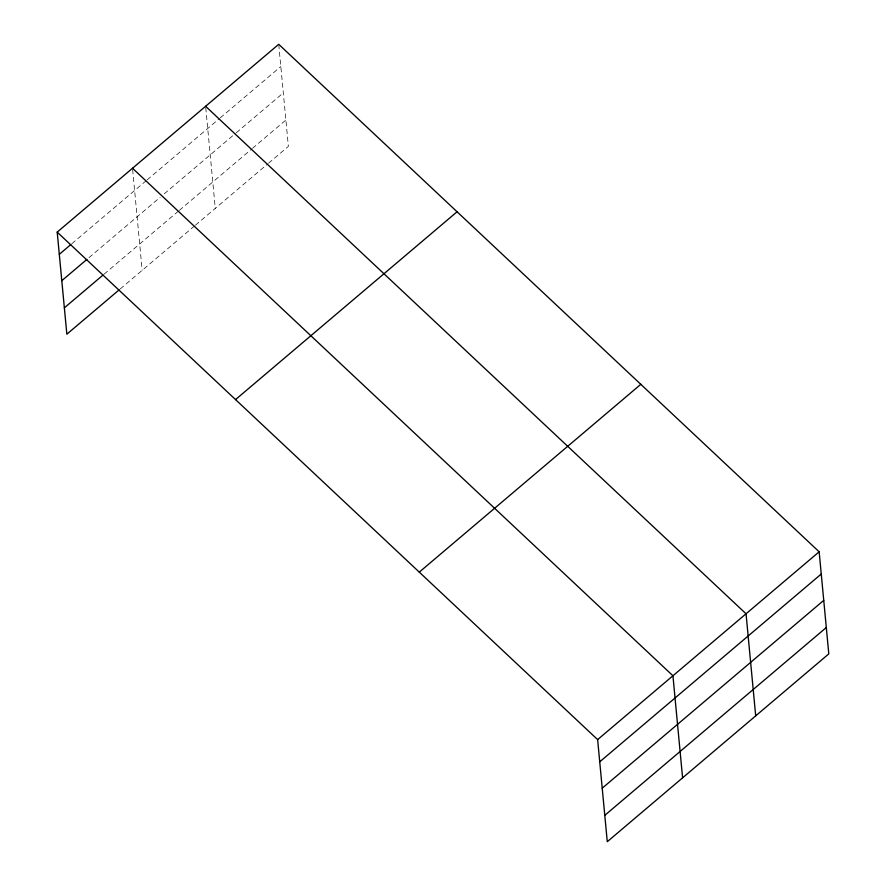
<?xml version="1.0" encoding="UTF-8"?>
<svg xmlns="http://www.w3.org/2000/svg" width="886" height="886" viewBox="0 0 886 886"><rect width="100%" height="100%" fill="white"/><g stroke="black" fill="none" stroke-linecap="round" stroke-linejoin="round"><path stroke-width="0.66" stroke-dasharray="4.43 3.32" d="M71.855 243.694L146.112 180.744M147.154 179.858L219.207 118.757M220.26 117.871L280.829 66.528M88.988 257.627L160.089 197.356M164.264 193.812L235.277 133.609M236.318 132.723L283.321 92.875M104.116 274.139L178.319 211.222M179.36 210.336L251.425 149.247M252.466 148.361L285.89 120.031M120.208 288.969L194.388 226.074M195.429 225.188L267.494 164.087M268.536 163.212L288.371 146.389L278.846 45.607M205.751 107.583L215.276 208.365M132.645 169.558L142.17 270.341"/><path stroke-width="1.33" d="M57.202 232.11L278.725 44.3L819.151 551.801L828.798 653.89L607.275 841.7L597.629 739.611L57.202 232.11L66.849 334.199L119.156 289.855M59.307 254.337L70.814 244.58M61.798 280.685L86.906 259.399M64.357 307.841L103.064 275.025M235.543 399.586L457.065 211.776M419.288 572.135L640.811 384.325M597.629 739.611L819.151 551.801M599.722 761.838L821.244 574.028M602.214 788.197L823.736 600.387M604.784 815.341L826.306 627.532M205.618 106.276L746.045 613.788L755.692 715.866M132.523 168.251L672.939 675.763L682.597 777.842"/></g></svg>
